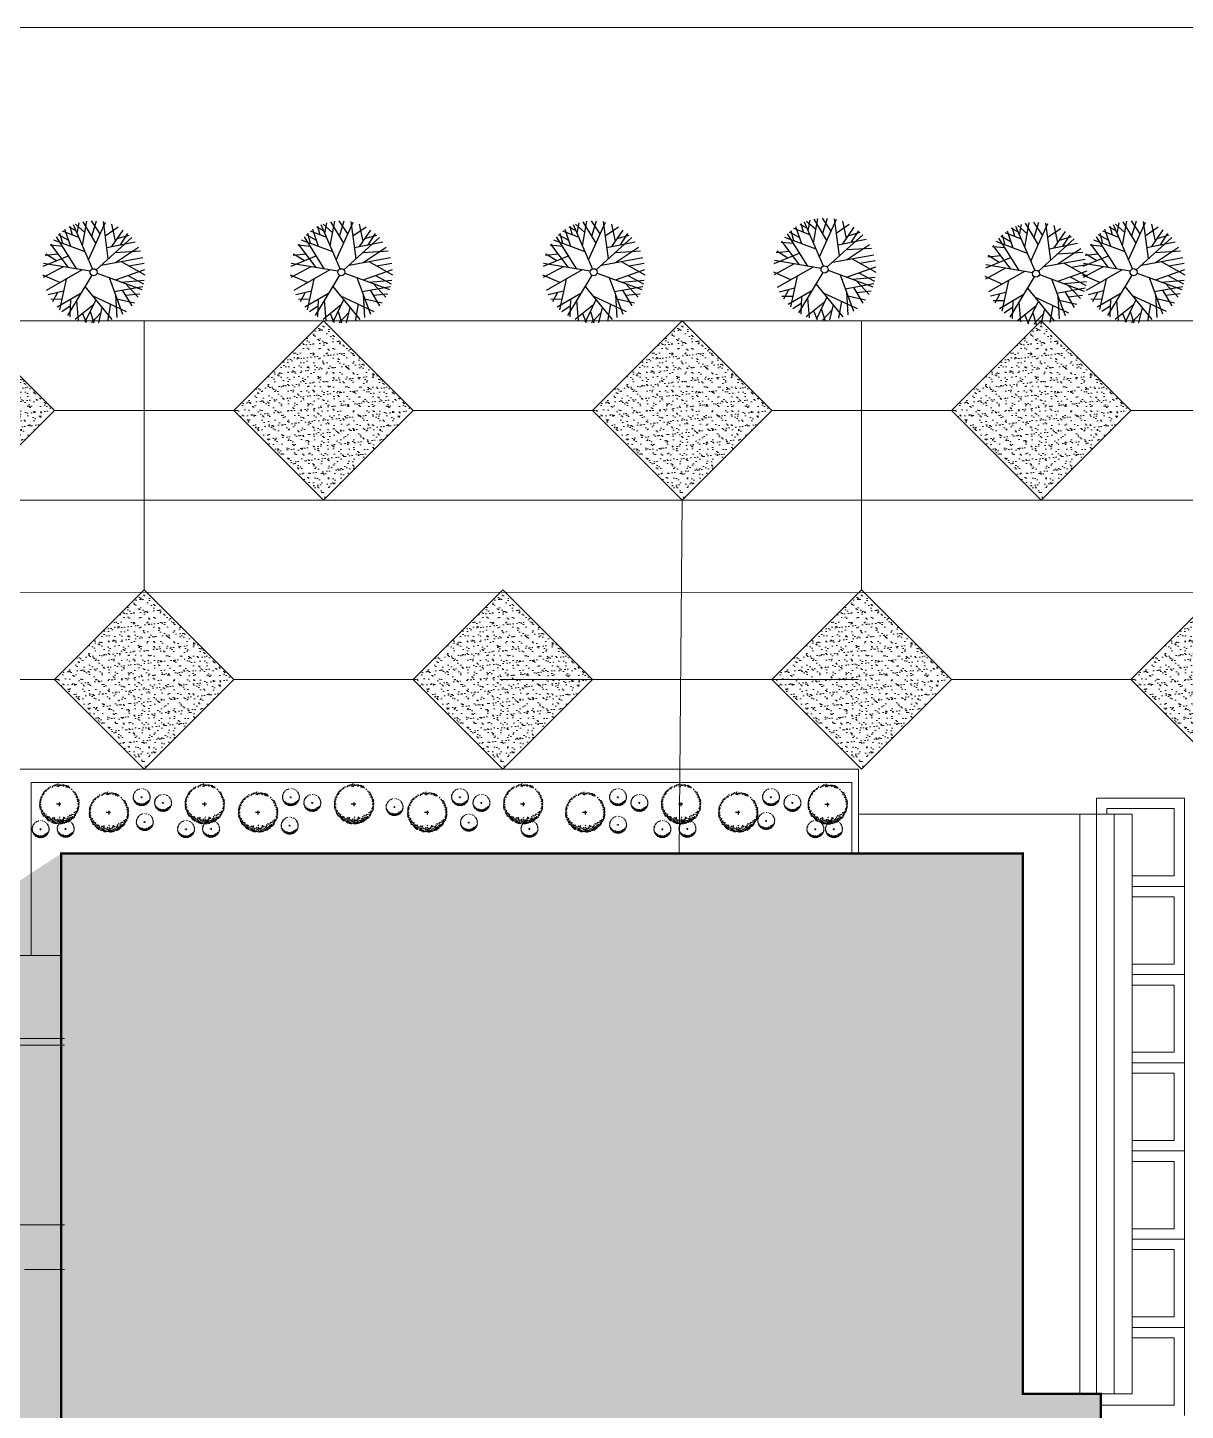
# Model space of a CAD drawing. Header units: millimetres. Extents: x 216896 to 446004, y 63591 to 243769.
# Drawn here: x 312055 to 337869, y 212934 to 243769 of the extents above; entities that cross this region are included whole.
import ezdxf

# ---------------------------------------------------------------- set-up
doc = ezdxf.new("R2010")
doc.units = ezdxf.units.MM
for name, color, linetype, true_color in [('green', 7, 'Continuous', 0x45e718), ('hatch', 7, 'Continuous', 0x515350), ('shadov', 7, 'Continuous', 0x2a3c34)]:
    doc.layers.add(name, color=color, linetype=linetype, true_color=true_color)
doc.layers.add('line pedestr', color=7, linetype='Continuous', lineweight=5, true_color=0x1c1c1c)
doc.layers.add('trees 2', color=7, linetype='Continuous', lineweight=5, true_color=0x91c200)
doc.layers.add('wall', color=5, linetype='Continuous', lineweight=40)

# ---------------------------------------------------------------- blocks, each defined once
blk = doc.blocks.new('arbor2')
at = {"color": 0}
for p, q in [((-0.316, 0.309), (-0.287, 0.308)), ((-0.293, 0.325), (-0.286, 0.295)), ((-0.286, 0.339), (-0.258, 0.319)), ((-0.253, 0.308), (-0.272, 0.347)), ((-0.236, 0.344), (-0.252, 0.367)), ((-0.202, 0.344), (-0.227, 0.376)), ((-0.201, 0.363), (-0.202, 0.388)), ((-0.168, 0.375), (-0.178, 0.394)), ((-0.146, 0.414), (-0.151, 0.384)), ((-0.134, 0.423), (-0.115, 0.394)), ((-0.086, 0.409), (-0.092, 0.437)), ((-0.034, 0.436), (-0.053, 0.401)), ((-0.011, 0.412), (-0.013, 0.433)), ((-0.003, 0.444), (0.017, 0.422)), ((0.035, 0.449), (0.017, 0.426)), ((0.062, 0.439), (0.046, 0.421)), ((0.057, 0.408), (0.066, 0.388)), ((0.093, 0.45), (0.074, 0.424)), ((0.088, 0.422), (0.079, 0.391)), ((0.094, 0.399), (0.085, 0.38)), ((0.116, 0.401), (0.133, 0.419)), ((0.128, 0.421), (0.119, 0.39)), ((0.151, 0.41), (0.143, 0.382)), ((0.18, 0.409), (0.171, 0.388)), ((0.186, 0.379), (0.202, 0.363)), ((0.206, 0.396), (0.199, 0.362)), ((0.224, 0.383), (0.222, 0.362)), ((0.251, 0.376), (0.238, 0.353)), ((0.269, 0.364), (0.247, 0.334)), ((0.256, 0.344), (0.247, 0.321)), ((0.264, 0.361), (0.276, 0.322)), ((0.285, 0.301), (0.298, 0.317)), ((0.296, 0.348), (0.302, 0.321)), ((0.314, 0.318), (0.312, 0.289)), ((-0.442, -0.007), (-0.42, 0.012)), ((-0.441, 0.035), (-0.407, 0.041)), ((-0.397, 0.036), (-0.438, 0.051)), ((-0.41, 0.074), (-0.437, 0.079)), ((-0.437, 0.02), (-0.411, 0.004)), ((-0.386, 0.098), (-0.426, 0.102)), ((-0.398, 0.112), (-0.417, 0.129)), ((-0.41, 0.164), (-0.383, 0.173)), ((-0.384, 0.144), (-0.404, 0.15)), ((-0.395, 0.187), (-0.378, 0.162)), ((-0.394, 0.202), (-0.36, 0.195)), ((-0.352, 0.187), (-0.385, 0.215)), ((-0.35, 0.226), (-0.373, 0.241)), ((-0.319, 0.239), (-0.354, 0.259)), ((-0.325, 0.257), (-0.335, 0.279)), ((-0.299, 0.281), (-0.315, 0.294)), ((0.039, -0.009), (-0.056, 0.013)), ((0.01, 0.036), (-0.012, -0.045)), ((0.348, 0.238), (0.371, 0.254)), ((0.367, 0.203), (0.392, 0.204)), ((0.38, 0.17), (0.398, 0.18)), ((0.387, 0.117), (0.431, 0.12)), ((0.418, 0.148), (0.388, 0.153)), ((0.428, 0.136), (0.398, 0.118)), ((0.412, 0.175), (0.399, 0.148)), ((0.401, 0.057), (0.44, 0.068)), ((0.413, 0.088), (0.441, 0.094)), ((0.416, 0.013), (0.437, 0.015)), ((0.417, 0.049), (0.441, 0.04)), ((0.448, 0.005), (0.427, -0.015)), ((-0.411, -0.051), (-0.434, -0.042)), ((-0.407, -0.09), (-0.434, -0.096)), ((-0.394, -0.059), (-0.433, -0.07)), ((-0.41, -0.015), (-0.431, -0.017)), ((-0.38, -0.119), (-0.424, -0.122)), ((-0.421, -0.138), (-0.392, -0.12)), ((-0.385, -0.032), (-0.412, -0.05)), ((-0.412, -0.15), (-0.381, -0.155)), ((-0.406, -0.177), (-0.393, -0.151)), ((-0.37, -0.089), (-0.397, -0.106)), ((-0.373, -0.172), (-0.391, -0.182)), ((-0.36, -0.205), (-0.385, -0.206)), ((-0.353, -0.121), (-0.38, -0.139)), ((-0.342, -0.207), (-0.374, -0.232)), ((-0.342, -0.24), (-0.365, -0.256)), ((-0.333, -0.145), (-0.36, -0.163)), ((-0.36, -0.163), (-0.359, -0.185)), ((-0.306, -0.257), (-0.345, -0.276)), ((-0.312, -0.219), (-0.339, -0.237)), ((-0.336, -0.29), (-0.317, -0.262)), ((-0.328, -0.181), (-0.326, -0.203)), ((-0.323, -0.297), (-0.293, -0.29)), ((-0.319, -0.269), (-0.301, -0.298)), ((-0.307, -0.32), (-0.306, -0.291)), ((-0.275, -0.22), (-0.302, -0.237)), ((-0.299, -0.198), (-0.297, -0.22)), ((-0.269, -0.252), (-0.296, -0.27)), ((-0.279, -0.303), (-0.292, -0.319)), ((-0.271, -0.283), (-0.278, -0.256)), ((-0.258, -0.28), (-0.256, -0.302)), ((-0.226, -0.301), (-0.241, -0.316)), ((-0.209, -0.253), (-0.236, -0.27)), ((-0.232, -0.28), (-0.223, -0.256)), ((-0.174, -0.275), (-0.2, -0.289)), ((-0.197, -0.28), (-0.199, -0.26)), ((-0.197, -0.29), (-0.195, -0.312)), ((-0.188, -0.248), (-0.169, -0.27)), ((-0.07, -0.292), (-0.053, -0.274)), ((0.021, -0.297), (0.013, -0.33)), ((0.114, -0.308), (0.116, -0.34)), ((0.151, -0.288), (0.15, -0.318)), ((0.184, -0.301), (0.196, -0.328)), ((0.207, -0.283), (0.214, -0.306)), ((0.237, -0.282), (0.244, -0.304)), ((0.275, -0.252), (0.276, -0.274)), ((0.286, -0.267), (0.293, -0.289)), ((0.3, -0.327), (0.293, -0.297)), ((0.305, -0.283), (0.322, -0.296)), ((0.309, -0.248), (0.316, -0.271)), ((0.325, -0.241), (0.36, -0.261)), ((0.331, -0.259), (0.341, -0.282)), ((0.356, -0.228), (0.38, -0.243)), ((0.358, -0.189), (0.391, -0.218)), ((0.4, -0.204), (0.367, -0.197)), ((0.402, -0.189), (0.384, -0.164)), ((0.417, -0.166), (0.389, -0.176)), ((0.39, -0.146), (0.41, -0.152)), ((0.393, -0.1), (0.433, -0.104)), ((0.403, -0.039), (0.444, -0.053)), ((0.405, -0.114), (0.423, -0.131)), ((0.448, -0.037), (0.414, -0.043)), ((0.416, -0.076), (0.444, -0.081)), ((0.443, -0.022), (0.417, -0.006)), ((-0.254, -0.329), (-0.277, -0.339)), ((-0.237, -0.323), (-0.257, -0.358)), ((-0.204, -0.344), (-0.24, -0.353)), ((-0.224, -0.354), (-0.239, -0.378)), ((-0.21, -0.324), (-0.234, -0.333)), ((-0.184, -0.356), (-0.213, -0.389)), ((-0.2, -0.398), (-0.192, -0.364)), ((-0.187, -0.352), (-0.182, -0.372)), ((-0.169, -0.31), (-0.186, -0.334)), ((-0.185, -0.4), (-0.16, -0.382)), ((-0.162, -0.415), (-0.171, -0.387)), ((-0.142, -0.321), (-0.158, -0.338)), ((-0.142, -0.388), (-0.148, -0.408)), ((-0.146, -0.351), (-0.137, -0.372)), ((-0.11, -0.309), (-0.13, -0.335)), ((-0.109, -0.403), (-0.127, -0.421)), ((-0.115, -0.337), (-0.125, -0.368)), ((-0.109, -0.36), (-0.118, -0.379)), ((-0.086, -0.376), (-0.106, -0.393)), ((-0.074, -0.393), (-0.105, -0.414)), ((-0.096, -0.391), (-0.1, -0.431)), ((-0.07, -0.318), (-0.089, -0.34)), ((-0.075, -0.339), (-0.084, -0.369)), ((-0.072, -0.414), (-0.076, -0.442)), ((-0.052, -0.349), (-0.061, -0.377)), ((-0.056, -0.395), (-0.043, -0.412)), ((-0.034, -0.401), (-0.048, -0.442)), ((-0.033, -0.446), (-0.038, -0.412)), ((-0.024, -0.35), (-0.032, -0.372)), ((-0.018, -0.441), (-0.002, -0.415)), ((-0.017, -0.38), (-0.002, -0.396)), ((0.009, -0.446), (-0.01, -0.424)), ((0.002, -0.328), (-0.007, -0.359)), ((0.017, -0.414), (0.02, -0.435)), ((0.021, -0.376), (0.018, -0.397)), ((0.043, -0.322), (0.032, -0.35)), ((0.048, -0.383), (0.034, -0.406)), ((0.065, -0.395), (0.043, -0.425)), ((0.053, -0.415), (0.044, -0.439)), ((0.061, -0.399), (0.072, -0.437)), ((0.07, -0.346), (0.072, -0.375)), ((0.075, -0.366), (0.098, -0.355)), ((0.083, -0.39), (0.1, -0.402)), ((0.092, -0.411), (0.098, -0.439)), ((0.097, -0.337), (0.097, -0.36)), ((0.1, -0.391), (0.113, -0.375)), ((0.114, -0.363), (0.134, -0.373)), ((0.122, -0.385), (0.124, -0.428)), ((0.14, -0.425), (0.122, -0.396)), ((0.128, -0.375), (0.126, -0.404)), ((0.148, -0.346), (0.153, -0.367)), ((0.152, -0.416), (0.157, -0.386)), ((0.179, -0.41), (0.153, -0.397)), ((0.176, -0.344), (0.171, -0.37)), ((0.174, -0.377), (0.184, -0.396)), ((0.196, -0.349), (0.186, -0.384)), ((0.208, -0.365), (0.208, -0.39)), ((0.209, -0.346), (0.234, -0.378)), ((0.211, -0.338), (0.231, -0.343)), ((0.242, -0.346), (0.259, -0.369)), ((0.259, -0.31), (0.279, -0.349)), ((0.292, -0.341), (0.264, -0.321))]:
    blk.add_line(p, q, dxfattribs=at)
blk = doc.blocks.new('arber')
at = {"layer": 'trees 2'}
for p, q in [((-0.191, -0.004), (-0.181, 0.005)), ((-0.19, 0.014), (-0.175, 0.017)), ((-0.176, 0.032), (-0.189, 0.034)), ((-0.171, 0.015), (-0.189, 0.021)), ((-0.188, 0.008), (-0.177, 0.001)), ((-0.166, 0.042), (-0.184, 0.044)), ((-0.171, 0.048), (-0.179, 0.056)), ((-0.177, 0.071), (-0.165, 0.075)), ((-0.165, 0.062), (-0.174, 0.065)), ((-0.17, 0.081), (-0.162, 0.07)), ((-0.169, 0.088), (-0.155, 0.085)), ((-0.151, 0.081), (-0.165, 0.094)), ((-0.15, 0.099), (-0.161, 0.105)), ((-0.136, 0.104), (-0.152, 0.113)), ((-0.139, 0.112), (-0.144, 0.122)), ((-0.135, 0.135), (-0.122, 0.135)), ((-0.128, 0.123), (-0.135, 0.129)), ((-0.125, 0.142), (-0.122, 0.129)), ((-0.122, 0.148), (-0.11, 0.139)), ((-0.107, 0.135), (-0.116, 0.152)), ((-0.1, 0.15), (-0.107, 0.161)), ((-0.085, 0.151), (-0.096, 0.164)), ((-0.085, 0.159), (-0.085, 0.17)), ((-0.07, 0.164), (-0.074, 0.172)), ((-0.06, 0.181), (-0.062, 0.168)), ((-0.055, 0.185), (-0.047, 0.173)), ((-0.034, 0.179), (-0.037, 0.191)), ((0.021, -0.005), (-0.021, 0.005)), ((-0.017, 0.181), (-0.013, 0.191)), ((-0.001, 0.18), (-0.002, 0.19)), ((0.008, 0.015), (-0.001, -0.021)), ((0.003, 0.195), (0.011, 0.185)), ((0.055, 0.175), (0.062, 0.183)), ((0.095, 0.173), (0.091, 0.159)), ((0.119, 0.143), (0.129, 0.147)), ((0.129, 0.132), (0.135, 0.139)), ((0.142, 0.139), (0.141, 0.126)), ((0.157, 0.104), (0.167, 0.111)), ((0.165, 0.089), (0.176, 0.089)), ((0.171, 0.074), (0.179, 0.078)), ((0.188, 0.064), (0.174, 0.066)), ((0.174, 0.051), (0.193, 0.052)), ((0.192, 0.059), (0.179, 0.051)), ((0.185, 0.076), (0.18, 0.064)), ((0.18, 0.024), (0.197, 0.029)), ((0.186, 0.038), (0.198, 0.04)), ((0.187, 0.021), (0.198, 0.017)), ((0.187, 0.005), (0.196, 0.006)), ((0.201, 0.001), (0.192, -0.007)), ((-0.177, -0.023), (-0.187, -0.019)), ((-0.17, -0.027), (-0.187, -0.032)), ((-0.175, -0.041), (-0.187, -0.043)), ((-0.177, -0.008), (-0.186, -0.009)), ((-0.164, -0.053), (-0.183, -0.055)), ((-0.181, -0.062), (-0.169, -0.054)), ((-0.165, -0.015), (-0.177, -0.023)), ((-0.177, -0.067), (-0.164, -0.069)), ((-0.175, -0.079), (-0.169, -0.067)), ((-0.159, -0.04), (-0.171, -0.048)), ((-0.16, -0.077), (-0.168, -0.081)), ((-0.155, -0.091), (-0.166, -0.092)), ((-0.151, -0.054), (-0.163, -0.062)), ((-0.147, -0.092), (-0.161, -0.103)), ((-0.147, -0.107), (-0.157, -0.114)), ((-0.143, -0.065), (-0.155, -0.073)), ((-0.155, -0.073), (-0.154, -0.082)), ((-0.131, -0.114), (-0.148, -0.123)), ((-0.133, -0.097), (-0.145, -0.105)), ((-0.144, -0.129), (-0.135, -0.116)), ((-0.14, -0.08), (-0.14, -0.09)), ((-0.138, -0.132), (-0.125, -0.129)), ((-0.131, -0.142), (-0.131, -0.129)), ((-0.117, -0.098), (-0.129, -0.105)), ((-0.128, -0.088), (-0.127, -0.098)), ((-0.114, -0.112), (-0.126, -0.12)), ((-0.119, -0.134), (-0.125, -0.141)), ((-0.108, -0.146), (-0.118, -0.15)), ((-0.109, -0.124), (-0.109, -0.134)), ((-0.1, -0.143), (-0.109, -0.159)), ((-0.096, -0.133), (-0.102, -0.14)), ((-0.086, -0.152), (-0.102, -0.156)), ((-0.095, -0.157), (-0.101, -0.167)), ((-0.088, -0.112), (-0.1, -0.12)), ((-0.088, -0.144), (-0.099, -0.147)), ((-0.077, -0.158), (-0.09, -0.172)), ((-0.073, -0.122), (-0.084, -0.128)), ((-0.084, -0.176), (-0.081, -0.161)), ((-0.083, -0.129), (-0.082, -0.138)), ((-0.079, -0.156), (-0.076, -0.165)), ((-0.07, -0.137), (-0.078, -0.148)), ((-0.077, -0.177), (-0.066, -0.169)), ((-0.067, -0.183), (-0.072, -0.171)), ((-0.059, -0.142), (-0.065, -0.15)), ((-0.059, -0.172), (-0.061, -0.181)), ((-0.06, -0.156), (-0.056, -0.164)), ((-0.045, -0.137), (-0.053, -0.148)), ((-0.044, -0.178), (-0.052, -0.186)), ((-0.047, -0.149), (-0.051, -0.163)), ((-0.044, -0.159), (-0.048, -0.168)), ((-0.034, -0.166), (-0.043, -0.174)), ((-0.029, -0.174), (-0.042, -0.183)), ((-0.038, -0.173), (-0.04, -0.19)), ((-0.027, -0.141), (-0.035, -0.151)), ((-0.029, -0.15), (-0.033, -0.163)), ((-0.028, -0.183), (-0.03, -0.195)), ((-0.019, -0.155), (-0.023, -0.167)), ((-0.021, -0.175), (-0.015, -0.182)), ((-0.011, -0.177), (-0.017, -0.195)), ((-0.011, -0.197), (-0.013, -0.182)), ((-0.007, -0.155), (-0.01, -0.164)), ((-0.004, -0.168), (0.003, -0.175)), ((-0.004, -0.195), (0.003, -0.184)), ((0.008, -0.197), (-0.001, -0.188)), ((0.005, -0.145), (0.001, -0.159)), ((0.011, -0.183), (0.012, -0.192)), ((0.013, -0.166), (0.012, -0.175)), ((0.023, -0.143), (0.018, -0.155)), ((0.025, -0.169), (0.019, -0.179)), ((0.032, -0.175), (0.023, -0.188)), ((0.027, -0.184), (0.023, -0.194)), ((0.031, -0.176), (0.036, -0.193)), ((0.035, -0.153), (0.035, -0.166)), ((0.04, -0.172), (0.048, -0.178)), ((0.044, -0.182), (0.047, -0.194)), ((0.047, -0.149), (0.046, -0.159)), ((0.054, -0.136), (0.055, -0.15)), ((0.054, -0.161), (0.063, -0.165)), ((0.057, -0.17), (0.059, -0.189)), ((0.066, -0.188), (0.057, -0.175)), ((0.069, -0.153), (0.071, -0.162)), ((0.07, -0.128), (0.07, -0.141)), ((0.071, -0.184), (0.073, -0.171)), ((0.083, -0.181), (0.071, -0.176)), ((0.081, -0.152), (0.079, -0.164)), ((0.081, -0.167), (0.085, -0.175)), ((0.085, -0.133), (0.09, -0.145)), ((0.09, -0.154), (0.086, -0.17)), ((0.095, -0.125), (0.098, -0.135)), ((0.095, -0.161), (0.096, -0.172)), ((0.096, -0.153), (0.107, -0.167)), ((0.097, -0.15), (0.106, -0.152)), ((0.108, -0.125), (0.111, -0.135)), ((0.111, -0.153), (0.118, -0.163)), ((0.118, -0.137), (0.126, -0.155)), ((0.132, -0.151), (0.12, -0.142)), ((0.125, -0.112), (0.125, -0.122)), ((0.13, -0.118), (0.133, -0.128)), ((0.136, -0.145), (0.133, -0.132)), ((0.146, -0.138), (0.133, -0.137)), ((0.138, -0.126), (0.145, -0.131)), ((0.14, -0.11), (0.143, -0.12)), ((0.147, -0.107), (0.162, -0.116)), ((0.15, -0.115), (0.154, -0.125)), ((0.161, -0.084), (0.176, -0.097)), ((0.161, -0.101), (0.171, -0.108)), ((0.18, -0.091), (0.165, -0.087)), ((0.181, -0.084), (0.173, -0.073)), ((0.187, -0.074), (0.175, -0.078)), ((0.176, -0.065), (0.184, -0.068)), ((0.177, -0.045), (0.194, -0.047)), ((0.181, -0.018), (0.199, -0.024)), ((0.182, -0.051), (0.19, -0.058)), ((0.201, -0.017), (0.186, -0.02)), ((0.187, -0.034), (0.199, -0.036)), ((0.199, -0.011), (0.188, -0.004))]:
    blk.add_line(p, q, dxfattribs=at)
blk = doc.blocks.new('A$C19F01AD3')
at = {"color": 0}
for p, q in [((-0.281, 0.137), (-0.489, 0.808)), ((-0.292, 0.682), (-0.444, 0.833)), ((-0.41, 0.656), (-0.413, 0.85)), ((-0.095, 0.686), (-0.355, 0.876)), ((-0.284, 0.566), (-0.306, 0.895)), ((-0.115, 0.82), (-0.22, 0.92)), ((-0.199, 0.762), (-0.197, 0.926)), ((-0.003, 0.066), (-0.132, 0.938)), ((-0.108, 0.772), (-0.021, 0.947)), ((0.036, 0.751), (-0.094, 0.942)), ((-0.071, 0.523), (0.125, 0.94)), ((-0.03, 0.247), (0.451, 0.836)), ((0.181, 0.505), (0.055, 0.946)), ((0.139, 0.654), (0.295, 0.902)), ((0.301, 0.652), (0.208, 0.926)), ((0.327, 0.171), (0.415, 0.854)), ((0.537, 0.448), (0.555, 0.771)), ((-0.537, 0.486), (-0.78, 0.526)), ((-0.603, 0.378), (-0.762, 0.551)), ((-0.427, 0.608), (-0.645, 0.687)), ((-0.423, 0.202), (-0.625, 0.705)), ((-0.053, 0.401), (-0.557, 0.761)), ((0.381, 0.592), (0.656, 0.688)), ((0.447, 0.372), (0.728, 0.611)), ((0.61, 0.361), (0.792, 0.525)), ((-0.365, 0.409), (-0.874, 0.342)), ((-0.056, 0.034), (-0.851, 0.397)), ((0.057, 0.032), (0.844, 0.436)), ((0.354, 0.378), (0.885, 0.344)), ((0.581, 0.486), (0.812, 0.493)), ((-0.191, 0.096), (-0.93, -0.097)), ((-0.514, 0.243), (-0.925, 0.146)), ((-0.649, -0.024), (-0.917, 0.192)), ((-0.519, 0.01), (-0.785, -0.504)), ((0.172, 0.091), (0.947, 0.026)), ((0.438, 0.069), (0.92, 0.232)), ((0.481, 0.25), (0.935, 0.157)), ((0.542, 0.06), (0.9, -0.29)), ((-0.623, -0.191), (-0.916, -0.185)), ((-0.739, -0.188), (-0.874, -0.33)), ((-0.048, -0.045), (-0.672, -0.648)), ((-0.222, -0.214), (0.101, -0.931)), ((0.058, -0.031), (0.774, -0.539)), ((0.25, -0.167), (0.318, -0.882)), ((0.351, -0.239), (0.926, -0.196)), ((0.592, -0.221), (0.832, -0.446)), ((0.66, -0.055), (0.944, -0.08)), ((-0.695, -0.33), (-0.891, -0.28)), ((-0.33, -0.318), (-0.818, -0.45)), ((-0.579, -0.491), (-0.753, -0.551)), ((-0.544, -0.376), (-0.636, -0.683)), ((-0.44, -0.424), (-0.504, -0.786)), ((-0.092, -0.504), (-0.391, -0.848)), ((-0.135, -0.408), (0.394, -0.852)), ((0.282, -0.506), (0.196, -0.916)), ((0.276, -0.444), (0.808, -0.487)), ((0.426, -0.456), (0.522, -0.782)), ((0.447, -0.307), (0.864, -0.381)), ((0.513, -0.354), (0.675, -0.657)), ((-0.158, -0.58), (-0.551, -0.753)), ((-0.393, -0.684), (-0.371, -0.857)), ((-0.066, -0.756), (-0.281, -0.891)), ((-0.245, -0.681), (-0.239, -0.903)), ((-0.018, -0.666), (-0.154, -0.922)), ((0.148, -0.645), (0.016, -0.936)), ((0.289, -0.582), (0.583, -0.738)), ((0.458, -0.563), (0.724, -0.603))]:
    blk.add_line(p, q, dxfattribs=at)
blk.add_circle((0, 0), 0.0659, dxfattribs=at)

msp = doc.modelspace()

# ---------------------------------------------------------------- hatches: boundary and pattern name
at = {"layer": 'hatch'}
h = msp.add_hatch(color=256, dxfattribs=at)
h.dxf.hatch_style = 1
h.paths.add_polyline_path([(312801, 225349), (334247, 225349), (334247, 213300), (335983, 213300), (335983, 198151), (333876, 198151), (333876, 178150), (331285, 178150), (331285, 168225), (309333, 168225), (309333, 178300), (312801, 178300)])
at = {"layer": 'line pedestr'}
h = msp.add_hatch(dxfattribs=at)
h.set_pattern_fill('AR-SAND', color=256, scale=4.374, angle=178.8086, style=0)
h.set_pattern_definition([(216.3086, (261027.52, 269985.07), (2.54607, -214.1686), [0, -168.8714, 0, -188.8693, 0, -180.53685]), (186.3086, (261027.52, 269985.07), (-203.0981, -309.3833), [0, -91.10167, 0, -152.20645, 0, -58.3273]), (146.3086, (261164.15, 269982.23), (-345.91834, 6.5652), [0, -55.5498, 0, -199.9793, 0, -261.08406]), (136.3086, (261164.15, 269982.23), (-335.9348, -90.544), [0, -27.7749, 0, -131.09753, 0, -149.98446])])
edge = h.paths.add_edge_path()
edge.add_line((310680, 233232), (308651, 235232))
edge.add_line((308651, 235232), (310651, 237232))
edge.add_line((310651, 237232), (312651, 235232))
edge.add_line((312651, 235232), (310651, 233232))
h = msp.add_hatch(dxfattribs=at)
h.set_pattern_fill('AR-SAND', color=256, scale=4.374, angle=178.8086, style=0)
h.set_pattern_definition([(216.3086, (269027.52, 269985.07), (2.54607, -214.1686), [0, -168.8714, 0, -188.8693, 0, -180.53685]), (186.3086, (269027.52, 269985.07), (-203.0981, -309.3833), [0, -91.10167, 0, -152.20645, 0, -58.3273]), (146.3086, (269164.15, 269982.23), (-345.91834, 6.5652), [0, -55.5498, 0, -199.9793, 0, -261.08406]), (136.3086, (269164.15, 269982.23), (-335.9348, -90.544), [0, -27.7749, 0, -131.09753, 0, -149.98446])])
edge = h.paths.add_edge_path()
edge.add_line((318680, 233232), (316651, 235232))
edge.add_line((316651, 235232), (318651, 237232))
edge.add_line((318651, 237232), (320651, 235232))
edge.add_line((320651, 235232), (318651, 233232))
h = msp.add_hatch(dxfattribs=at)
h.set_pattern_fill('AR-SAND', color=256, scale=4.374, angle=178.8086, style=0)
h.set_pattern_definition([(216.3086, (277027.52, 269985.07), (2.54607, -214.1686), [0, -168.8714, 0, -188.8693, 0, -180.53685]), (186.3086, (277027.52, 269985.07), (-203.0981, -309.3833), [0, -91.10167, 0, -152.20645, 0, -58.3273]), (146.3086, (277164.15, 269982.23), (-345.91834, 6.5652), [0, -55.5498, 0, -199.9793, 0, -261.08406]), (136.3086, (277164.15, 269982.23), (-335.9348, -90.544), [0, -27.7749, 0, -131.09753, 0, -149.98446])])
edge = h.paths.add_edge_path()
edge.add_line((326680, 233232), (324651, 235232))
edge.add_line((324651, 235232), (326651, 237232))
edge.add_line((326651, 237232), (328651, 235232))
edge.add_line((328651, 235232), (326651, 233232))
h = msp.add_hatch(dxfattribs=at)
h.set_pattern_fill('AR-SAND', color=256, scale=4.374, angle=178.8086, style=0)
h.set_pattern_definition([(216.3086, (285027.52, 269985.07), (2.54607, -214.1686), [0, -168.8714, 0, -188.8693, 0, -180.53685]), (186.3086, (285027.52, 269985.07), (-203.0981, -309.3833), [0, -91.10167, 0, -152.20645, 0, -58.3273]), (146.3086, (285164.15, 269982.23), (-345.91834, 6.5652), [0, -55.5498, 0, -199.9793, 0, -261.08406]), (136.3086, (285164.15, 269982.23), (-335.9348, -90.544), [0, -27.7749, 0, -131.09753, 0, -149.98446])])
edge = h.paths.add_edge_path()
edge.add_line((334680, 233232), (332651, 235232))
edge.add_line((332651, 235232), (334651, 237232))
edge.add_line((334651, 237232), (336651, 235232))
edge.add_line((336651, 235232), (334651, 233232))
h = msp.add_hatch(dxfattribs=at)
h.set_pattern_fill('AR-SAND', color=256, scale=4.374, angle=178.8086, style=0)
h.set_pattern_definition([(216.3086, (265027.52, 263985.07), (2.54607, -214.1686), [0, -168.8714, 0, -188.8693, 0, -180.53685]), (186.3086, (265027.52, 263985.07), (-203.0981, -309.3833), [0, -91.10167, 0, -152.20645, 0, -58.3273]), (146.3086, (265164.15, 263982.23), (-345.91834, 6.5652), [0, -55.5498, 0, -199.9793, 0, -261.08406]), (136.3086, (265164.15, 263982.23), (-335.9348, -90.544), [0, -27.7749, 0, -131.09753, 0, -149.98446])])
edge = h.paths.add_edge_path()
edge.add_line((314680, 227232), (312651, 229232))
edge.add_line((312651, 229232), (314651, 231232))
edge.add_line((314651, 231232), (316651, 229232))
edge.add_line((316651, 229232), (314651, 227232))
h = msp.add_hatch(dxfattribs=at)
h.set_pattern_fill('AR-SAND', color=256, scale=4.374, angle=178.8086, style=0)
h.set_pattern_definition([(216.3086, (273027.52, 263985.07), (2.54607, -214.1686), [0, -168.8714, 0, -188.8693, 0, -180.53685]), (186.3086, (273027.52, 263985.07), (-203.0981, -309.3833), [0, -91.10167, 0, -152.20645, 0, -58.3273]), (146.3086, (273164.15, 263982.23), (-345.91834, 6.5652), [0, -55.5498, 0, -199.9793, 0, -261.08406]), (136.3086, (273164.15, 263982.23), (-335.9348, -90.544), [0, -27.7749, 0, -131.09753, 0, -149.98446])])
edge = h.paths.add_edge_path()
edge.add_line((322680, 227232), (320651, 229232))
edge.add_line((320651, 229232), (322651, 231232))
edge.add_line((322651, 231232), (324651, 229232))
edge.add_line((324651, 229232), (322651, 227232))
h = msp.add_hatch(dxfattribs=at)
h.set_pattern_fill('AR-SAND', color=256, scale=4.374, angle=178.8086, style=0)
h.set_pattern_definition([(216.3086, (281027.52, 263985.07), (2.54607, -214.1686), [0, -168.8714, 0, -188.8693, 0, -180.53685]), (186.3086, (281027.52, 263985.07), (-203.0981, -309.3833), [0, -91.10167, 0, -152.20645, 0, -58.3273]), (146.3086, (281164.15, 263982.23), (-345.91834, 6.5652), [0, -55.5498, 0, -199.9793, 0, -261.08406]), (136.3086, (281164.15, 263982.23), (-335.9348, -90.544), [0, -27.7749, 0, -131.09753, 0, -149.98446])])
edge = h.paths.add_edge_path()
edge.add_line((330680, 227232), (328651, 229232))
edge.add_line((328651, 229232), (330651, 231232))
edge.add_line((330651, 231232), (332651, 229232))
edge.add_line((332651, 229232), (330651, 227232))
h = msp.add_hatch(dxfattribs=at)
h.set_pattern_fill('AR-SAND', color=256, scale=4.374, angle=178.8086, style=0)
h.set_pattern_definition([(216.3086, (289027.52, 263985.07), (2.54607, -214.1686), [0, -168.8714, 0, -188.8693, 0, -180.53685]), (186.3086, (289027.52, 263985.07), (-203.0981, -309.3833), [0, -91.10167, 0, -152.20645, 0, -58.3273]), (146.3086, (289164.15, 263982.23), (-345.91834, 6.5652), [0, -55.5498, 0, -199.9793, 0, -261.08406]), (136.3086, (289164.15, 263982.23), (-335.9348, -90.544), [0, -27.7749, 0, -131.09753, 0, -149.98446])])
edge = h.paths.add_edge_path()
edge.add_line((338680, 227232), (336651, 229232))
edge.add_line((336651, 229232), (338651, 231232))
edge.add_line((338651, 231232), (340651, 229232))
edge.add_line((340651, 229232), (338651, 227232))
at = {"layer": 'shadov', "ltscale": 0.1}
h = msp.add_hatch(dxfattribs=at)
h.set_pattern_fill('DOTS', color=256, scale=0.001)
h.paths.add_polyline_path([(301407, 217900), (312801, 225349), (312801, 212348), (312876, 207773), (312801, 178300), (309333, 178300), (309333, 168225), (331285, 168225), (319891, 160776), (297939, 160776), (297939, 170851), (301376, 173102)])

# ---------------------------------------------------------------- linework, layer by layer
at = {"layer": 'line pedestr'}
for p, q in [((358783, 237232), (225452, 237232)), ((312651, 235232), (310651, 237232)), ((314651, 231232), (314651, 237232)), ((318651, 237232), (316651, 235232)), ((320651, 235232), (318651, 237232)), ((326651, 237232), (324651, 235232)), ((328651, 235232), (326651, 237232)), ((330651, 231232), (330651, 237232)), ((334651, 237232), (332651, 235232)), ((336651, 235232), (334651, 237232)), ((312651, 235232), (310651, 233232)), ((312651, 235232), (314651, 235232)), ((314651, 235232), (316651, 235232)), ((316651, 235232), (314651, 235232)), ((316651, 235232), (318651, 233232)), ((320651, 235232), (318651, 233232)), ((320651, 235232), (322651, 235232)), ((322651, 235232), (324651, 235232)), ((324651, 235232), (322651, 235232)), ((324651, 235232), (326651, 233232)), ((328651, 235232), (326651, 233232)), ((328651, 235232), (330651, 235232)), ((330651, 235232), (332651, 235232)), ((332651, 235232), (330651, 235232)), ((332651, 235232), (334651, 233232)), ((336651, 235232), (334651, 233232)), ((336651, 235232), (338651, 235232)), ((326583, 233232), (226583, 233232)), ((342583, 233232), (242583, 233232)), ((358583, 233232), (258583, 233232)), ((374583, 233232), (274583, 233232)), ((390583, 233232), (290583, 233232)), ((406583, 233232), (306583, 233232)), ((314583, 233232), (306583, 233232)), ((422583, 233232), (322583, 233232)), ((330583, 233232), (322583, 233232)), ((326651, 233232), (326584, 225349)), ((338583, 231164), (225452, 231233)), ((314651, 231232), (312651, 229232)), ((316651, 229232), (314651, 231232)), ((322651, 231232), (320651, 229232)), ((324651, 229232), (322651, 231232)), ((324651, 229232), (322651, 231232)), ((330651, 231232), (328651, 229232)), ((332651, 229232), (330651, 231232)), ((338651, 231232), (336651, 229232)), ((310651, 229232), (312651, 229232)), ((312651, 229232), (310651, 229232)), ((312651, 229232), (314651, 227232)), ((316651, 229232), (314651, 227232)), ((316651, 229232), (318651, 229232)), ((318651, 229232), (320651, 229232)), ((320651, 229232), (322651, 227232)), ((330583, 229232), (322583, 229232)), ((324651, 229232), (322651, 227232)), ((324651, 229232), (322651, 227232)), ((324651, 229232), (326651, 229232)), ((326651, 229232), (328651, 229232)), ((328651, 229232), (326651, 229232)), ((328651, 229232), (330651, 227232)), ((332651, 229232), (330651, 227232)), ((332651, 229232), (334651, 229232)), ((334651, 229232), (336651, 229232)), ((336651, 229232), (338651, 227232)), ((327328, 227232), (288257, 227232)), ((327328, 227232), (330583, 227232)), ((330583, 225349), (330583, 227232)), ((312134, 226932), (330433, 226932)), ((312134, 223075), (312134, 226932)), ((330433, 225349), (330433, 226932)), ((335885, 226586), (337852, 226586)), ((335885, 226586), (335885, 224619)), ((336118, 226353), (337619, 226353)), ((336118, 226353), (336118, 226232)), ((337619, 226353), (337619, 224852)), ((337852, 226586), (337852, 224619)), ((335885, 226232), (330583, 226232)), ((335514, 226232), (335514, 213300)), ((335885, 226232), (335885, 213300)), ((335885, 226232), (336685, 226232)), ((336285, 226232), (336285, 213300)), ((336685, 226232), (336685, 213300)), ((336685, 224852), (337619, 224852)), ((335885, 224619), (335885, 222652)), ((336685, 224619), (337852, 224619)), ((336685, 224619), (337852, 224619)), ((337852, 224619), (337852, 222652)), ((336685, 224386), (337619, 224386)), ((337619, 224386), (337619, 222885)), ((312801, 223075), (309773, 223075)), ((335885, 222652), (335885, 220685)), ((336685, 222885), (337619, 222885)), ((336685, 222652), (337852, 222652)), ((336685, 222652), (337852, 222652)), ((337852, 222652), (337852, 220685)), ((336685, 222419), (337619, 222419)), ((337619, 222419), (337619, 220918)), ((312876, 221228), (299041, 221228)), ((312876, 221078), (299041, 221078)), ((336685, 220918), (337619, 220918)), ((335885, 220685), (335885, 218718)), ((336685, 220685), (337852, 220685)), ((336685, 220685), (337852, 220685)), ((337852, 220685), (337852, 218718)), ((336685, 220452), (337619, 220452)), ((337619, 220452), (337619, 218951)), ((336685, 218951), (337619, 218951)), ((335885, 218718), (335885, 216751)), ((336685, 218718), (337852, 218718)), ((336685, 218718), (337852, 218718)), ((337852, 218718), (337852, 216751)), ((336685, 218485), (337619, 218485)), ((337619, 218485), (337619, 216984)), ((312876, 217074), (299041, 217074)), ((336685, 216984), (337619, 216984)), ((335885, 216751), (335885, 214784)), ((336685, 216751), (337852, 216751)), ((336685, 216751), (337852, 216751)), ((336685, 216518), (337619, 216518)), ((337619, 216518), (337619, 215017)), ((337852, 216751), (337852, 214784)), ((311984, 216074), (312876, 216074)), ((336685, 215017), (337619, 215017)), ((335885, 214784), (335885, 213300)), ((336685, 214784), (337852, 214784)), ((336685, 214784), (337852, 214784)), ((337852, 214784), (337852, 212817)), ((336685, 214551), (337619, 214551)), ((337619, 214551), (337619, 213050)), ((336685, 213300), (335983, 213300)), ((335983, 213050), (337619, 213050))]:
    msp.add_line(p, q, dxfattribs=at)
msp.add_lwpolyline([(217042, 243769), (446004, 243769), (446004, 63591), (217042, 63591)], close=True, dxfattribs=at)
at = {"layer": 'wall', "const_width": 50}
msp.add_lwpolyline([(312801, 225349), (334247, 225349), (334247, 213300), (335983, 213300), (335983, 198151), (333876, 198151), (333876, 178150), (331285, 178150), (331285, 168225), (309333, 168225), (309333, 178300), (312801, 178300), (312801, 225349)], dxfattribs=at)

# ---------------------------------------------------------------- block references
at = {"layer": 'green'}
for name, p, xscale, yscale, zscale, rotation in [('A$C19F01AD3', (313525, 238314), 1210.070298431674, 1210.070298431674, 1210.070298431674, 14.99999999998812), ('A$C19F01AD3', (319049, 238314), 1210.070298431674, 1210.070298431674, 1210.070298431674, 14.99999999998812), ('A$C19F01AD3', (324675, 238314), 1210.070298431674, 1210.070298431674, 1210.070298431674, 14.99999999998812), ('A$C19F01AD3', (329825, 238376), 1210.070298431674, 1210.070298431674, 1210.070298431674, 14.99999999998812), ('A$C19F01AD3', (334538, 238282), 1210.070298431674, 1210.070298431674, 1210.070298431674, 14.99999999998812), ('A$C19F01AD3', (336715, 238315), 1210.070298431674, 1210.070298431674, 1210.070298431674, 14.99999999998812), ('arbor2', (312758, 226451), 1000, 1000, 1000, 14.99999999998732), ('arbor2', (316001, 226451), 1000, 1000, 1000, 14.99999999998732), ('arbor2', (319329, 226451), 1000, 1000, 1000, 14.99999999998732), ('arbor2', (323100, 226451), 1000, 1000, 1000, 14.99999999998732), ('arbor2', (326622, 226451), 1000, 1000, 1000, 14.99999999998732), ('arbor2', (329890, 226444), 1000, 1000, 1000, 14.99999999998732), ('arbor2', (313862, 226267), 1000, 1000, 1000, 14.99999999998732), ('arber', (314592, 226608), 1000, 1000, 1000, 14.99999999998732), ('arber', (315069, 226480), 1000, 1000, 1000, 14.99999999998732), ('arbor2', (317190, 226267), 1000, 1000, 1000, 14.99999999998732), ('arber', (317920, 226608), 1000, 1000, 1000, 14.99999999998732), ('arber', (318397, 226480), 1000, 1000, 1000, 14.99999999998732), ('arbor2', (320961, 226267), 1000, 1000, 1000, 14.99999999998732), ('arber', (321691, 226608), 1000, 1000, 1000, 14.99999999998732), ('arber', (322168, 226480), 1000, 1000, 1000, 14.99999999998732), ('arbor2', (324484, 226267), 1000, 1000, 1000, 14.99999999998732), ('arber', (325214, 226608), 1000, 1000, 1000, 14.99999999998732), ('arber', (325690, 226480), 1000, 1000, 1000, 14.99999999998732), ('arbor2', (327895, 226267), 1000, 1000, 1000, 14.99999999998732), ('arber', (328625, 226608), 1000, 1000, 1000, 14.99999999998732), ('arber', (329102, 226480), 1000, 1000, 1000, 14.99999999998732), ('arber', (320231, 226387), 1000, 1000, 1000, 14.99999999998732), ('arber', (312339, 225895), 1000, 1000, 1000, 14.99999999998732), ('arber', (312898, 225903), 1000, 1000, 1000, 14.99999999998732), ('arber', (314662, 226053), 1000, 1000, 1000, 14.99999999998732), ('arber', (315582, 225895), 1000, 1000, 1000, 14.99999999998732), ('arber', (316140, 225903), 1000, 1000, 1000, 14.99999999998732), ('arber', (317893, 225973), 1000, 1000, 1000, 14.99999999998732), ('arber', (321889, 226040), 1000, 1000, 1000, 14.99999999998732), ('arber', (323240, 225903), 1000, 1000, 1000, 14.99999999998732), ('arber', (325215, 225993), 1000, 1000, 1000, 14.99999999998732), ('arber', (326203, 225895), 1000, 1000, 1000, 14.99999999998732), ('arber', (326762, 225903), 1000, 1000, 1000, 14.99999999998732), ('arber', (328518, 226078), 1000, 1000, 1000, 14.99999999998732), ('arber', (329615, 225895), 1000, 1000, 1000, 14.99999999998732), ('arber', (330029, 225896), 1000, 1000, 1000, 14.99999999998732)]:
    msp.add_blockref(name, p, dxfattribs=dict(at, xscale=xscale, yscale=yscale, zscale=zscale, rotation=rotation))

doc.saveas('drawing.dxf')
